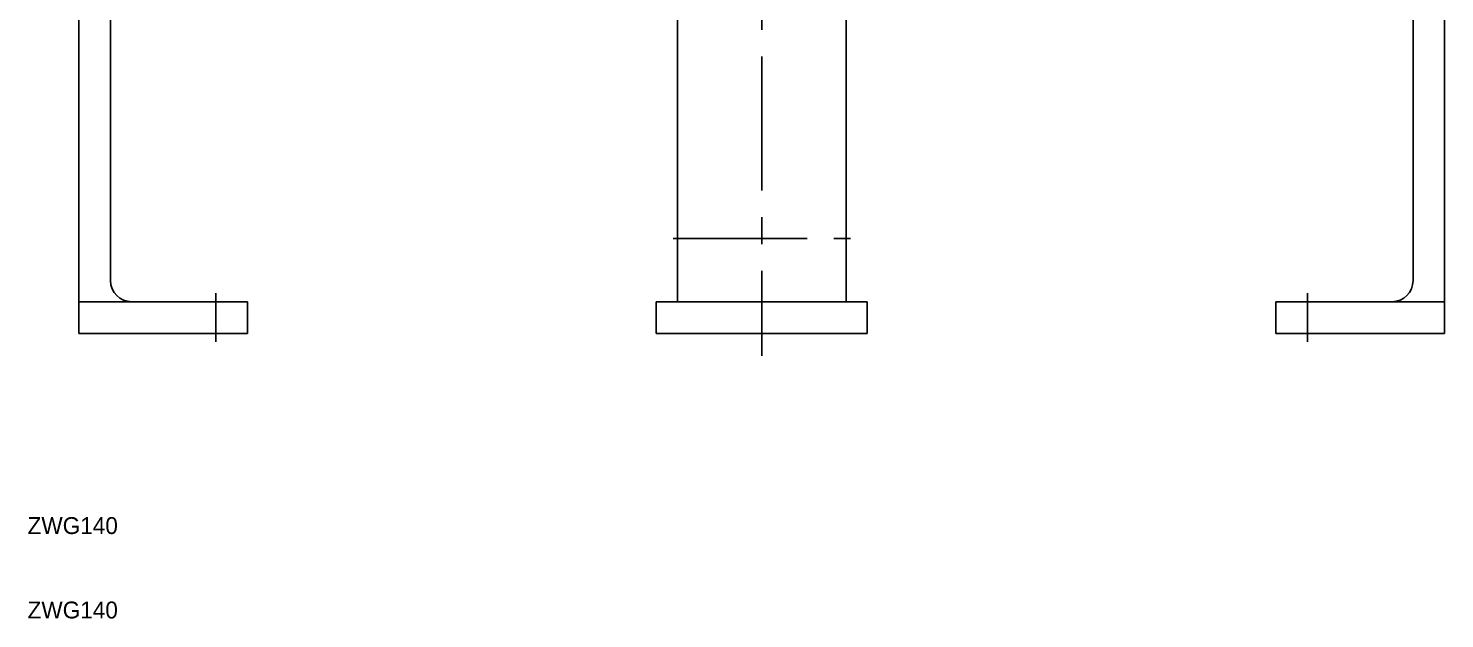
# Model space of a CAD drawing. Extents: x 512 to 852, y -35 to 376.
# Drawn here: x 511.8 to 847.6, y -35.5 to 104.4 of the extents above; entities that cross this region are included whole.
import ezdxf

# ---------------------------------------------------------------- set-up
doc = ezdxf.new("R2010")
doc.units = 0
doc.linetypes.add('CENTER', pattern=[50.8, 31.75, -6.35, 6.35, -6.35])
doc.layers.get('0').update_dxf_attribs({"linetype": 'CONTINUOUS'})
doc.layers.add('CENTER', color=1, linetype='CENTER')

msp = doc.modelspace()

# ---------------------------------------------------------------- linework, layer by layer
at = {"color": 7, "linetype": 'CONTINUOUS'}
for p, q in [((523.79, 247.12), (523.79, 32.12)), ((665.67, 39.62), (665.67, 247.12)), ((705.67, 247.12), (705.67, 39.62)), ((847.55, 32.12), (847.55, 247.12)), ((531.29, 44.62), (531.29, 211.12)), ((840.05, 172.49), (840.05, 44.62)), ((523.79, 39.62), (563.79, 39.62)), ((563.79, 39.62), (563.79, 32.12)), ((660.67, 39.62), (660.67, 32.12)), ((710.67, 39.62), (660.67, 39.62)), ((710.67, 32.12), (710.67, 39.62)), ((807.55, 32.12), (807.55, 39.62)), ((807.55, 39.62), (847.55, 39.62)), ((523.79, 32.12), (563.79, 32.12)), ((660.67, 32.12), (710.67, 32.12)), ((807.55, 32.12), (847.55, 32.12))]:
    msp.add_line(p, q, dxfattribs=at)
for centre, start, end in [((536.29, 44.62), 180, 270), ((835.05, 44.62), 270, 0)]:
    msp.add_arc(centre, 5, start, end, dxfattribs=at)
at = {"layer": 'CENTER', "color": 1, "linetype": 'CENTER'}
for p, q in [((685.67, 250.12), (685.67, 26.8)), ((664.67, 54.62), (706.67, 54.62)), ((556.29, 30.12), (556.29, 41.62)), ((815.05, 41.62), (815.05, 30.12))]:
    msp.add_line(p, q, dxfattribs=at)

# ---------------------------------------------------------------- texts
at = {"color": 7, "linetype": 'CONTINUOUS'}
for p in [(511.63, -15.44), (511.63, -35.44)]:
    msp.add_text('ZWG140', height=4, dxfattribs=at).set_placement(p)

doc.saveas('drawing.dxf')
